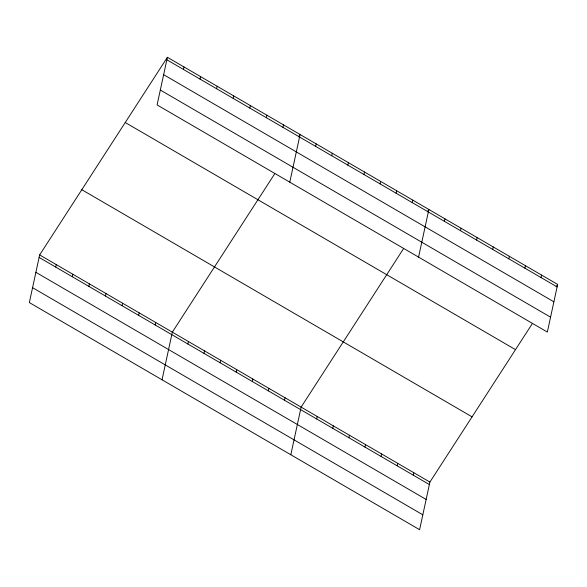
<?xml version="1.0" encoding="UTF-8"?>
<svg xmlns="http://www.w3.org/2000/svg" width="587" height="587" viewBox="0 0 587 587"><rect width="100%" height="100%" fill="white"/><g stroke="black" fill="none" stroke-linecap="round" stroke-linejoin="round"><path stroke-width="0.88" d="M167.398 57.299L157.096 104.934L547.348 332.066L557.65 284.431L167.398 57.299L39.652 254.934L29.35 302.569L419.602 529.701L429.904 482.066L532.358 323.562M55.699 267.078L56.235 264.583M72.282 276.726L72.825 274.239M88.872 286.383L89.407 283.888M105.455 296.039L105.99 293.544M122.037 305.688L122.58 303.2M183.445 69.442L183.98 66.947M138.627 315.344L139.163 312.849M200.028 79.098L200.571 76.604M155.21 324.993L155.753 322.505M216.618 88.747L217.153 86.26M162.034 379.796L172.336 332.154L274.789 173.657M233.2 98.403L233.743 95.908M187.891 344.019L188.434 341.524M249.791 108.052L250.326 105.565M203.99 353.389L204.533 350.894M266.373 117.708L266.909 115.213M220.088 362.759L220.631 360.264M282.956 127.364L283.499 124.87M236.187 372.129L236.73 369.634M289.787 182.161L300.082 134.526L298.592 136.822M252.285 381.491L252.828 379.004M315.645 146.383L316.18 143.888M268.384 390.861L268.919 388.374M331.743 155.753L332.279 153.258M284.482 400.231L285.018 397.744M347.842 165.123L348.377 162.628M290.822 454.749L301.116 407.114L403.57 248.609M363.94 174.493L364.476 171.998M316.679 418.971L317.215 416.477M380.031 183.863L380.574 181.368M332.778 428.341L333.313 425.846M396.13 193.233L396.673 190.738M348.876 437.711L349.412 435.216M412.228 202.596L412.771 200.108M364.975 447.081L365.51 444.586M418.568 257.113L428.87 209.478L427.38 211.775M381.073 456.451L381.609 453.956M444.425 221.336L444.968 218.848M397.164 465.821L397.707 463.326M460.524 230.706L461.059 228.218M413.263 475.184L413.806 472.696M476.622 240.076L477.158 237.581M492.72 249.446L493.256 246.951M508.819 258.816L509.355 256.321M524.917 268.186L525.453 265.691M541.016 277.556L541.552 275.061M556.16 286.735L557.65 284.431M166.862 59.786L557.114 286.926M163.641 74.688L553.893 301.821M160.317 90.038L550.569 317.171M125.244 122.514L515.496 349.647M81.806 189.711L472.058 416.843M39.652 254.934L429.904 482.066M39.109 257.422L429.361 484.554M35.888 272.324L426.14 499.456M32.571 287.674L422.823 514.806"/></g></svg>
